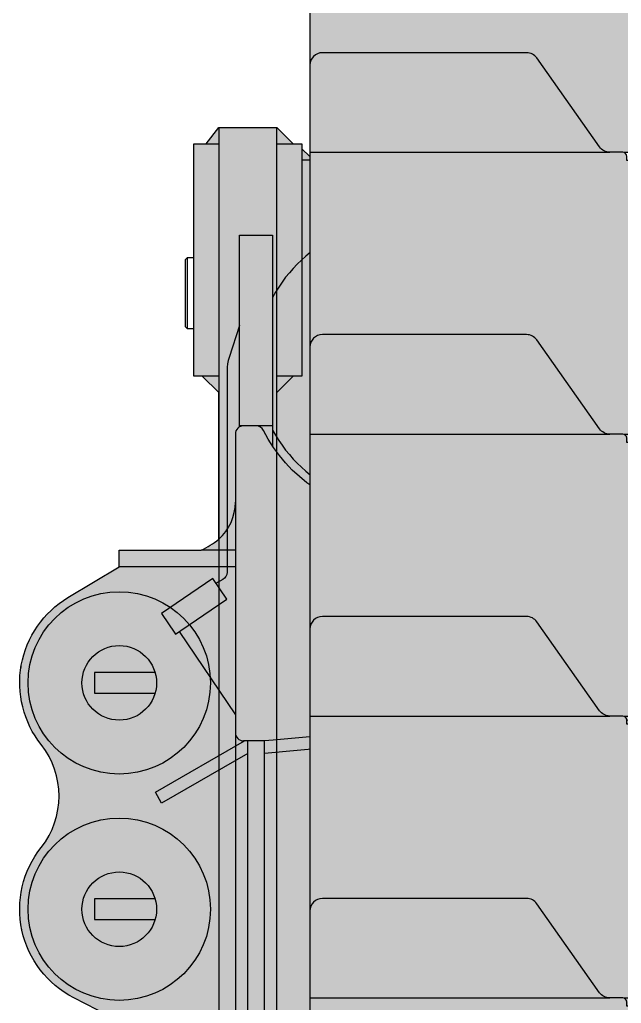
# Model space of a CAD drawing. Header units: millimetres. Extents: x 3847 to 29691, y 5505 to 44718.
# Drawn here: x 6363 to 7088, y 24604 to 25791 of the extents above; entities that cross this region are included whole.
import ezdxf
from ezdxf.enums import TextEntityAlignment as Align

# ---------------------------------------------------------------- set-up
doc = ezdxf.new("R2010")
doc.units = ezdxf.units.MM
doc.set_wipeout_variables(frame=1)
doc.layers.add('Техника. Кран Liebherr LR 1750', color=251, linetype='Continuous', lineweight=30)
doc.layers.add('Техника. Кран Liebherr LR 1750. Штриховка', color=7, linetype='Continuous', lineweight=15, true_color=0xefd96b)
doc.styles.get("Standard").update_dxf_attribs({"font": ''})
doc.styles.get('Standard').set_extended_font_data('Mipgost')

# ---------------------------------------------------------------- blocks, each defined once
blk = doc.blocks.new('BLOCK-20150606.23463422')
at = {"color": 0, "linetype": 'ByBlock', "lineweight": -2, "transparency": 16777216}
blk.add_wipeout([(2895.999999998866, 3759.010362747882), (2895.999999998866, 3759.010362747882), (2889.2252783923695, 3793.0691882283745), (2869.9325035244674, 3821.9428662734845), (2841.0588254793565, 3841.2356411413866), (2806.999999998864, 3848.010362747881), (2403.928142623772, 3848.010362747881), (2403.928142623772, 3848.010362747881), (2373.500145987183, 3842.64729849208), (2346.7392797132297, 3827.2044531002575), (2326.870717855122, 3803.542972013509), (2316.28898566938, 3774.5144966577936), (2234.3608430445593, 3311.4048904519595), (2234.3608430445593, 3311.4048904519595), (2233.7663306610684, 3307.5549229711232), (2233.3408635013284, 3303.6826274925224), (2233.085256709849, 3299.7954228740628), (2232.999999998865, 3295.900756537798), (2232.999999998865, 3139.010362747882), (2232.999999998865, 3139.010362747882), (2239.7747216053604, 3104.9515372673877), (2259.0674964732607, 3076.0778592222787), (2287.9411745183725, 3056.7850843543747), (2321.999999998864, 3050.010362747882), (2806.999999998864, 3050.010362747882), (2806.999999998864, 3050.010362747882), (2841.0588254793565, 3056.7850843543747), (2869.9325035244674, 3076.0778592222787), (2889.2252783923695, 3104.9515372673877), (2895.999999998866, 3139.010362747882), (2895.999999998866, 3759.010362747882), (2968.999999998865, 3759.010362747882), (2968.999999998865, 3139.010362747882), (2968.999999998865, 3139.010362747882), (2975.7747216053604, 3104.9515372673877), (2995.0674964732616, 3076.0778592222787), (3023.9411745183716, 3056.7850843543747), (3057.999999998864, 3050.010362747882), (3580.5394002922685, 3050.010362747882), (3580.5394002922685, 3050.010362747882), (3622.0967754830663, 3060.1793877620166), (3654.263084277608, 3088.3884834763603), (3669.7694378151245, 3128.2630054478705), (3665.111736162361, 3170.7921756466976), (3665.111736162361, 3170.7921756466976), (3440.17813138751, 3788.7921756462592), (3440.17813138751, 3788.7921756462592), (3427.007596143091, 3812.7988913580884), (3407.22767478841, 3831.7340467336226), (3382.6693174720103, 3843.8448883151614), (3355.6057955163697, 3848.010362747881), (3057.999999998864, 3848.010362747881), (3057.999999998864, 3848.010362747881), (3023.9411745183716, 3841.2356411413866), (2995.0674964732616, 3821.9428662734845), (2975.7747216053604, 3793.0691882283745), (2968.999999998865, 3759.010362747882), (2932.499999998864, 3759.010362747882), (2932.499999998864, 4007.010362747882), (3432.999999998864, 4007.010362747882), (3432.999999998864, 4001.01036274788), (3434.499999998865, 4001.01036274788), (3434.499999998865, 3986.01036274788), (3462.999999998864, 3986.01036274788), (3473.060485637936, 3958.369405625621), (3477.762994969059, 3960.0809790490002), (3824.245011248363, 3008.129463076387), (3806.48252781642, 3001.6644478205108), (3813.999999998866, 2981.010362747881), (3813.999999998866, 2442.010362747881), (3830.2782660748635, 2442.01036274733), (4121.293721561961, 2339.3497622010764), (4121.293721561961, 2339.3497622010764), (4124.007412505481, 2337.9021956364395), (4126.15282820824, 2335.6983900736977), (4127.527021623899, 2332.946815987405), (4127.999999998865, 2329.9077603852775), (4127.999999998865, 2329.9077603852775), (4127.999999998865, 2292.010362747881), (3825.999999998864, 2292.010362747881), (3813.999999998866, 2287.010362747881), (2163.999999998864, 2287.010362747881), (1898.17212791997, 2287.010362747881), (1898.17212791997, 2266.9552264734803), (1898.17212791997, 2266.9552264734803), (1897.410923245082, 2263.1283921498307), (1895.243195731834, 2259.8841586616154), (1891.9989622436206, 2257.7164311483666), (1888.1721279199692, 2256.9552264734803), (1888.1721279199692, 2256.9552264734803), (1358.4343881762766, 2256.9552264734803), (1358.4343881762766, 2256.9552264734803), (1354.607553852623, 2257.716431148374), (1351.3633203644067, 2259.884158661619), (1349.1955928511497, 2263.1283921498307), (1348.4343881762456, 2266.9552264734803), (1348.4343881762456, 2336.999999999999), (259.99999999886495, 2337.0106993652016), (259.99999999886495, 2327.0106993652), (186.9297454987527, 2193.031069658581), (143.03365248136106, 2166.971266355278), (-250.31648888092604, 2166.971266355278), (-289.6811111152647, 2186.1422781086876), (-400.0000000011348, 2327.0052007473987), (-400.0000000011348, 2337.0052007448685), (-1573.8397459632251, 2336.999999999999), (-1615.3000618808146, 2360.937124557674), (-1635.4923734173353, 2368.135899875283), (-4185.66268397143, 2608.2711375690988), (-4252.624409646959, 2527.0907389818467), (-4252.624409646959, 2527.0907389818467), (-4256.1707201021345, 2523.7294154201963), (-4260.426248869457, 2521.3283138311162), (-4265.136996055126, 2520.0307488488106), (-4270.021791127743, 2519.91416827959), (-4270.021791127743, 2519.914168279588), (-5612.021262455032, 2652.664472121687), (-5635.000000001135, 2651.999999999999), (-5775.000000001135, 2651.999999999999), (-5775.000000001135, 2651.999999999999), (-5786.4805029720865, 2654.283614024661), (-5796.2132034367305, 2660.7867965644027), (-5802.716385976473, 2670.5194970290468), (-5805.000000001135, 2682), (-5805.000000001135, 2746.999999999999), (-5815.000000000233, 2745.686291500897), (-5815.000000000233, 2707), (-8195.000000000233, 2707), (-8195.000000000233, 2746.999947716685), (-8272.928506381431, 2746.999947716685), (-8279.999574193353, 2739.928879904648), (-8279.999574193353, 2596.999947716685), (-8359.999574193353, 2596.999947716685), (-8359.999574193353, 2697), (-8365.000000000233, 2697), (-8365.054274193215, 2882.1449477166752), (-8367.608093025701, 2930.93998350753), (-8367.608093025701, 2930.93998350753), (-8392.921349749187, 2948.7710595579347), (-8402.080635171666, 2978.348343571419), (-8391.27471624844, 3007.364552064072), (-8365.000000000233, 3023.745868407421), (-8365.000000000233, 3023.745868407421), (-8365.000000000233, 3105.996409623155), (-8365.000000000233, 3105.996409623155), (-8372.276401699915, 3114.6350448412304), (-8380.480547747524, 3122.3980357439405), (-8389.507776178185, 3129.1863482725994), (-8399.242924797145, 3134.913382539379), (-8539.907553468714, 3207.298898931388), (-8539.907553468714, 3207.298898931388), (-8580.21469226955, 3240.965152682682), (-8602.284948355067, 3288.620014725041), (-8601.891128819181, 3341.135983592896), (-8579.10866328726, 3388.454493123977), (-8579.10866328726, 3388.454493123977), (-8579.10866328726, 3388.454493123977), (-8563.08073624943, 3417.655040131868), (-8557.532904338643, 3450.499947678998), (-8563.080736338226, 3483.3448552111304), (-8579.108663455001, 3512.5454021756887), (-8579.108663455001, 3512.5454021756887), (-8579.108663455001, 3512.5454021756887), (-8601.428633267522, 3557.9435502030374), (-8603.056791157416, 3608.505611065215), (-8583.703780351494, 3655.245678132893), (-8546.80902450325, 3689.857090812), (-8546.80902450325, 3689.857090812002), (-8484.999574193409, 3726.9999477166857), (-8484.999574193409, 3746.9999477166866), (-8386.224809540552, 3747.0071549633003), (-8386.224809540552, 3747.0071549633003), (-8380.628589009393, 3749.833532599302), (-8375.212729450232, 3752.991785282373), (-8369.996889055828, 3756.4704493585305), (-8365.000000000233, 3760.256898161925), (-8365.000000000233, 3937.1578643769017), (-8384.842135624232, 3957.000000000001), (-8395.000000000233, 3957.000000000001), (-8395.000000000233, 4237), (-8380.000000000233, 4237), (-8365.000000000233, 4256.999999999998), (-8295.000000000233, 4256.999999999998), (-8275.201010126853, 4237), (-8265.000000000233, 4237), (-8265.000000000233, 4231.095492795081), (-8255.000000001135, 4221.802089385601), (-8255.000000001135, 4136.268314527841), (-8255.000000001135, 4136.268314527841), (-8165.239375810766, 4166.413967036748), (-8071.864838676474, 4150.700093065361), (-7996.915323139524, 4092.835594959801), (-7958.080956696271, 4006.478070660043), (-7954.955951911674, 3989.1074271650277), (-7954.955951911674, 3989.1074271650277), (-7946.432093395111, 3968.5725764816843), (-7929.790604710832, 3953.8281839554184), (-7908.378570767757, 3947.8397735638137), (-7886.502571165824, 3951.811787915969), (-7848.748945783547, 3967.554563720695), (-7860.294967567838, 3995.243720099299), (-7860.294967567838, 3995.243720099299), (-7791.101722738937, 4024.096412513376), (-7779.555700954339, 3996.407256133796), (-7784.140914233632, 3994.495281219395), (-7784.140914233632, 3887.010146874468), (-7375.000000000232, 3887.009967744335), (-7346.025647461646, 3947.010551769271), (-6663.974352538847, 3947.010551769271), (-6635.000000000233, 3887.009967744335), (-6116.476690695854, 3887.0085793248727), (-6116.476690695854, 3887.0085793248727), (-6112.925159675518, 3887.435088754035), (-6109.57559685114, 3888.690362336607), (-6106.618484906768, 3890.703015269931), (-6104.221988659642, 3893.3585921600024), (-6104.221988659642, 3893.3585921600024), (-6028.484251571121, 4000.658566493483), (-6028.484251571121, 4000.658566493483), (-6026.087755322618, 4003.31414338166), (-6023.13064337785, 4005.326796313542), (-6019.781080553736, 4006.5820698954376), (-6016.2295495339185, 4007.0085793248727), (-5769.939114688226, 4007.0085793248727), (-5769.939114688226, 4007.0085793248727), (-5764.217629416615, 4005.8493044068528), (-5759.371970230472, 4002.5937093613065), (-5756.136057372248, 3997.734884398129), (-5755.000000001134, 3992.0087438393957), (-5755.000000000232, 4221.696113470884), (-5745.000000000233, 4231.199999999197), (-5745.000000000233, 4237), (-5734.842135624233, 4237), (-5715.000000000232, 4256.999999999998), (-5645.000000000233, 4256.999999999998), (-5625.157864376233, 4237), (-5615.000000000233, 4237), (-5615.000000000233, 3957.000000000001), (-5635.078932188233, 3947.0789321884504), (-5380.0000000001455, 3946.9999999995916), (-5380.0000000001455, 3961.142135622883), (-5380.0000000001455, 4071.9999999995907), (-5380.0000000001455, 4071.9999999995907), (-5368.815638285421, 4112.797155873317), (-5338.389801815445, 4142.187058041465), (-5297.229829604026, 4151.9520240888305), (-5256.844422085648, 4139.361681205277), (-5256.844422085647, 4139.361681205277), (-4980.000000000145, 3961.9999999995907), (-4980.000000000145, 3946.9999999995916), (-4566.436575480765, 3946.999999999999), (-4566.436575480765, 3946.999999999999), (-4379.441315603479, 4089.884055745548), (-4149.636085275568, 4140.605222104428), (-3919.8702123119574, 4089.706064703345), (-3732.9856859800493, 3946.6772060049398), (-3732.9856859800493, 3946.6772060049398), (-3700.0000000011346, 3946.999999999999), (-3700.0000000006976, 3994.2301603517844), (-3698.574929258146, 3999.375117905378), (-3612.9130254688494, 4142.144957553477), (-3612.9130254688494, 4142.144957553477), (-3611.3193983468623, 4144.159708129264), (-3609.265084361947, 4145.701999067431), (-3606.8856449676814, 4146.670056635749), (-3604.3380962119263, 4147), (-3604.3380962119254, 4147), (-3585.000000001135, 4147), (-3585.000000001135, 4147), (-3581.1731656774837, 4146.238795325113), (-3577.92893218927, 4144.071067811865), (-3575.7612046760223, 4140.8268343236505), (-3575.000000001135, 4136.999999999998), (-3575.000000001135, 4072), (-3575.000000001135, 4072), (-3562.337160187828, 4030.2977403506866), (-3528.624574404903, 4002.6773216025013), (-3485.2461646113375, 3998.4654887736997), (-3446.849766929052, 4019.0844755824673), (-3441.9052498520464, 4021.9999999551783), (-2979.0243333855615, 4021.9999999594875), (-2979.0243333855615, 4021.9999999594875), (-2799.168443215464, 4113.134133926353), (-2600.0000000011355, 4144.526853310777), (-2400.8315567868067, 4113.134133926353), (-2220.975666616709, 4021.9999999594875), (-2220.9756666167086, 4021.9999999594875), (-1919.9999999825377, 4021.9999999551783), (-1919.9999999825377, 4021.9999999551783), (-1912.3463313352358, 4020.4775906054074), (-1905.8578643588066, 4016.1421355789116), (-1901.522409332312, 4009.653668602481), (-1899.9999999825377, 4001.9999999551783), (-1899.9999999825377, 3946.999999955179), (-1700.000000001135, 3946.999999999999), (-1699.6371492829057, 3996.899496170314), (-1612.91302546885, 4142.144957553477), (-1612.91302546885, 4142.144957553477), (-1611.3193983468675, 4144.159708129271), (-1609.2650843619538, 4145.70199906744), (-1606.8856449676846, 4146.670056635756), (-1604.3380962119263, 4147), (-1604.3380962119263, 4147), (-1585.000000001135, 4147), (-1585.000000001135, 4147), (-1581.1731656774843, 4146.238795325113), (-1577.9289321892702, 4144.071067811865), (-1575.7612046760228, 4140.8268343236505), (-1575.000000001135, 4136.999999999998), (-1575.000000001135, 4072), (-1575.000000001135, 4072), (-1561.1977744422477, 4029.0765996706123), (-1525.5639678020611, 4001.451401923896), (-1480.5551807713537, 3998.7814176093925), (-1441.9052498520468, 4021.9999999551783), (-1279.024333385547, 4021.9999999594875), (-1279.024333385547, 4021.9999999594875), (-1071.6993676228262, 4121.346945217367), (-842.729154742666, 4141.989100487588), (-620.9787797420233, 4081.324216512916), (-434.40316017103146, 3946.9999999982256), (-434.4031601710301, 3946.9999999982256), (-203.78753849322675, 3946.999999999999), (-203.83159884633005, 3954.739366958209), (-208.79698507653688, 3954.7120517748117), (-209.26654497694108, 4039.707595269516), (-209.26654497694108, 4039.707595269516), (-187.59304215386464, 4092.8617130285384), (-134.6818271845782, 4115.121638676124), (-81.52789838517765, 4093.4476724366414), (-59.26843403794919, 4040.5362633991153), (-59.26843403794919, 4040.5362633991153), (-58.798854745138215, 3955.537209426402), (-63.833717161236564, 3955.5095120462056), (-63.78527235853926, 3946.999999999999), (787.6794919229578, 3946.999999999999), (819.0987027964434, 3936.3040123692763), (975.3650858138567, 4094.845993693889), (975.3650858138567, 4094.845993693889), (1036.4008074735789, 4135.034176510419), (1108.5270847835895, 4146.792130329743), (1179.1663918256568, 4128.069479416097), (1236.0005035602649, 4082.131117451876), (1407.941354365786, 3869.8020061737916), (1407.941354365786, 3869.8020061737916), (1432.818591757331, 3844.1531082364945), (1461.8628597565084, 3823.340290022111), (1494.147106785521, 3808.0278669805766), (1528.6408657605643, 3798.7045897989874), (1843.4120444149585, 3743.2019382527797), (1843.4120444149585, 3743.2019382527797), (1957.7985037405388, 3690.906245945187), (2032.2452742823498, 3589.5317922259774), (2047.9094597144967, 3464.7370214792836), (2000.826366605963, 3348.1081920488787), (2000.826366605963, 3348.1081920488787), (1802.7530283571687, 3080.9454153365796), (1775.0012392501517, 3028.918374068977), (1683.5212144456596, 2771.995751213194), (1914.999999998864, 2771.995751213194), (2149.999999998864, 2771.995751213194), (2149.999999998864, 3125.9879759808828), (2139.999999998865, 3125.9879759808828), (2077.3497167916494, 3188.2849238699982), (2055.322236544772, 3210.1881734427297), (2055.322236544772, 3210.1881734427297), (2047.407846380458, 3222.251952362155), (2045.0324549338839, 3236.4832505799995), (2048.5997572271663, 3250.463475465106), (2057.50349437179, 3261.816704008089), (2144.6851322173607, 3335.0092875210967), (2154.0126150266724, 3335.0092875210967), (2158.6754685516644, 3361.501334976201), (2166.717138517357, 3360.9726439302913), (2172.625985035468, 3359.9307548625793), (2283.0207119767438, 3986.01036274788), (2465.499999998865, 3986.01036274788), (2465.499999998865, 4001.01036274788), (2470.0001601438844, 4001.01036274788), (2470.000225388154, 4006.510362747882), (2470.000225388154, 4006.510362747882), (2470.0382856218976, 4006.7017044640634), (2470.1466719975597, 4006.8639161384745), (2470.3088836719717, 4006.9723025141357), (2470.500225388153, 4007.010362747882), (2932.499999998864, 4007.010362747882), (2932.499999998864, 3759.010362747882)], dxfattribs=at)
at = {"layer": 'Техника. Кран Liebherr LR 1750. Штриховка', "transparency": 16777216}
h = blk.add_hatch(color=256, dxfattribs=at)
h.dxf.hatch_style = 1
edge = h.paths.add_edge_path()
edge.add_line((2932.499999998865, 3759.010362747882), (2895.999999998865, 3759.010362747882))
edge.add_arc((2806.999999998865, 3759.010362747882), 89, 0, 90)
edge.add_line((2806.999999998865, 3848.010362747882), (2403.928142623772, 3848.010362747882))
edge.add_arc((2403.928142623826, 3759.010362748001), 88.99999999988131, 90.00000000003485, 169.9676752769648)
edge.add_line((2316.28898566938, 3774.514496657794), (2234.36084304456, 3311.404890451959))
edge.add_arc((2321.999999999084, 3295.900756540665), 89.00000000021872, 169.9676752760222, 180.0000000018458)
edge.add_line((2232.999999998865, 3295.900756537798), (2232.999999998865, 3139.010362747882))
edge.add_arc((2321.999999998865, 3139.010362747882), 89, 180, 270)
edge.add_line((2321.999999998865, 3050.010362747882), (2806.999999998865, 3050.010362747882))
edge.add_arc((2806.999999998865, 3139.010362747882), 89, 270, 360)
edge.add_line((2895.999999998865, 3139.010362747882), (2895.999999998865, 3759.010362747882))
edge.add_line((2895.999999998865, 3759.010362747882), (2968.999999998865, 3759.010362747882))
edge.add_line((2968.999999998865, 3759.010362747882), (2968.999999998865, 3139.010362747882))
edge.add_arc((3057.999999998865, 3139.010362747882), 89, 180, 270)
edge.add_line((3057.999999998865, 3050.010362747882), (3580.539400292269, 3050.010362747882))
edge.add_arc((3580.539400291604, 3140.010362747774), 89.99999999989177, 270.0000000004235, 379.9999999997626)
edge.add_line((3665.111736162362, 3170.792175646697), (3440.178131387511, 3788.79217564626))
edge.add_arc((3355.605795516428, 3758.010362747866), 90.00000000001639, 19.99999999937584, 90.00000000003676)
edge.add_line((3355.605795516371, 3848.010362747882), (3057.999999998865, 3848.010362747882))
edge.add_arc((3057.999999998865, 3759.010362747882), 89, 90, 180)
edge.add_line((2968.999999998865, 3759.010362747882), (2932.499999998865, 3759.010362747882))
edge.add_line((2932.499999998865, 3759.010362747882), (2932.499999998864, 4007.010362747882))
edge.add_line((2932.499999998864, 4007.010362747882), (3432.999999998865, 4007.010362747882))
edge.add_line((3432.999999998865, 4007.010362747882), (3432.999999998865, 4001.010362747882))
edge.add_line((3432.999999998865, 4001.010362747882), (3434.499999998865, 4001.010362747882))
edge.add_line((3434.499999998865, 4001.010362747882), (3434.499999998865, 3986.010362747882))
edge.add_line((3434.499999998865, 3986.010362747882), (3462.999999998865, 3986.010362747882))
edge.add_line((3462.999999998865, 3986.010362747882), (3473.060485637936, 3958.369405625621))
edge.add_line((3473.060485637936, 3958.369405625621), (3477.76299496906, 3960.080979049002))
edge.add_line((3477.76299496906, 3960.080979049002), (3824.245011248364, 3008.129463076388))
edge.add_line((3824.245011248364, 3008.129463076388), (3806.482527816421, 3001.664447820513))
edge.add_line((3806.482527816421, 3001.664447820513), (3813.999999998865, 2981.010362747882))
edge.add_line((3813.999999998865, 2981.010362747882), (3813.999999998865, 2442.010362747882))
edge.add_line((3813.999999998865, 2442.010362747882), (3830.278266074863, 2442.010362747329))
edge.add_line((3830.278266074863, 2442.010362747329), (4121.29372156196, 2339.349762201076))
edge.add_arc((4117.999999995519, 2329.907760384212), 10.00000000334603, 6.1124865169404075e-09, 70.76932761125289, ccw=False)
edge.add_line((4127.999999998865, 2329.907760385278), (4127.999999998865, 2292.010362747882))
edge.add_line((4127.999999998865, 2292.010362747882), (3825.999999998865, 2292.010362747882))
edge.add_line((3825.999999998865, 2292.010362747882), (3813.999999998865, 2287.010362747882))
edge.add_line((3813.999999998865, 2287.010362747882), (2163.999999998865, 2287.010362747882))
edge.add_line((2163.999999998865, 2287.010362747882), (1898.17212791997, 2287.010362747882))
edge.add_line((1898.17212791997, 2287.010362747882), (1898.17212791997, 2266.955226473481))
edge.add_arc((1888.172127919971, 2266.95522647348), 9.99999999999909, -90.00000000000517, 5.172751116333529e-12, ccw=False)
edge.add_line((1888.17212791997, 2256.955226473481), (1358.434388176276, 2256.955226473481))
edge.add_arc((1358.434388176297, 2266.955226473531), 10.00000000005002, 180.0000000002866, 269.9999999998801, ccw=False)
edge.add_line((1348.434388176247, 2266.955226473481), (1348.434388176247, 2337))
edge.add_line((1348.434388176247, 2337), (259.999999998865, 2337.010699365201))
edge.add_line((259.999999998865, 2337.010699365201), (259.999999998865, 2327.010699365201))
edge.add_line((259.999999998865, 2327.010699365201), (186.9297454987536, 2193.03106965858))
edge.add_line((186.9297454987536, 2193.03106965858), (143.0336524813611, 2166.971266355278))
edge.add_line((143.0336524813611, 2166.971266355278), (-250.316488880926, 2166.971266355278))
edge.add_line((-250.316488880926, 2166.971266355278), (-289.6811111152638, 2186.142278108688))
edge.add_line((-289.6811111152638, 2186.142278108688), (-400.000000001135, 2327.005200747401))
edge.add_line((-400.000000001135, 2327.005200747401), (-400.000000001135, 2337.005200744868))
edge.add_line((-400.000000001135, 2337.005200744868), (-1573.839745963225, 2337))
edge.add_line((-1573.839745963225, 2337), (-1615.300061880815, 2360.937124557677))
edge.add_line((-1615.300061880815, 2360.937124557677), (-1635.492373417335, 2368.135899875284))
edge.add_line((-1635.492373417335, 2368.135899875284), (-4185.66268397143, 2608.2711375691))
edge.add_line((-4185.66268397143, 2608.2711375691), (-4252.62440964696, 2527.090738981846))
edge.add_arc((-4268.053004320788, 2539.817029340562), 19.9999999975911, 264.3506921651659, 320.48245186491397, ccw=False)
edge.add_line((-4270.021791127743, 2519.914168279589), (-5612.021262455033, 2652.664472121687))
edge.add_line((-5612.021262455033, 2652.664472121687), (-5635.000000001135, 2652))
edge.add_line((-5635.000000001135, 2652), (-5775.000000001135, 2652))
edge.add_arc((-5775.000000001135, 2682), 30, 180, 270, ccw=False)
edge.add_line((-5805.000000001135, 2682), (-5805.000000001135, 2747))
edge.add_line((-5805.000000001135, 2747), (-5815.000000000233, 2745.686291500897))
edge.add_line((-5815.000000000233, 2745.686291500897), (-5815.000000000233, 2707))
edge.add_line((-5815.000000000233, 2707), (-8195.000000000233, 2707))
edge.add_line((-8195.000000000233, 2707), (-8195.000000000233, 2746.999947716686))
edge.add_line((-8195.000000000233, 2746.999947716686), (-8272.928506381431, 2746.999947716686))
edge.add_line((-8272.928506381431, 2746.999947716686), (-8279.999574193353, 2739.928879904648))
edge.add_line((-8279.999574193353, 2739.928879904648), (-8279.999574193353, 2596.999947716686))
edge.add_line((-8279.999574193353, 2596.999947716686), (-8359.999574193353, 2596.999947716686))
edge.add_line((-8359.999574193353, 2596.999947716686), (-8359.999574193353, 2697))
edge.add_line((-8359.999574193353, 2697), (-8365.000000000233, 2697))
edge.add_line((-8365.000000000233, 2697), (-8365.054274193215, 2882.144947716675))
edge.add_line((-8365.054274193215, 2882.144947716675), (-8367.608093025701, 2930.939983507531))
edge.add_arc((-8354.099574193231, 2976.999947716701), 48.00000399997063, 103.12593675632519, 253.6545819992072, ccw=False)
edge.add_line((-8365.000000000233, 3023.745868407423), (-8365.000000000233, 3105.996409623156))
edge.add_arc((-8444.99957419466, 3045.995841883611), 100.0000000017871, 36.87030425965538, 62.76981105395021)
edge.add_line((-8399.242924797145, 3134.91338253938), (-8539.907553468714, 3207.298898931389))
edge.add_arc((-8484.999574182752, 3313.99994766904), 119.9999999624259, 141.6506645922798, 242.7698110393883, ccw=False)
edge.add_arc((-8657.532904307367, 3450.499947543824), 99.9999999687234, 321.650664684305, 398.349335470594)
edge.add_arc((-8484.999574193398, 3586.999947716606), 120.0000001389702, 121.00271902343829, 218.3493353933759, ccw=False)
edge.add_line((-8546.80902450325, 3689.857090812002), (-8484.99957419341, 3726.999947716686))
edge.add_line((-8484.99957419341, 3726.999947716686), (-8484.99957419341, 3746.999947716686))
edge.add_line((-8484.99957419341, 3746.999947716686), (-8386.224809540552, 3747.007154963299))
edge.add_arc((-8430.318288697023, 3841.265571580895), 104.0619239077303, 295.0698897378342, 308.8796591050128)
edge.add_line((-8365.000000000233, 3760.256898161926), (-8365.000000000233, 3937.157864376903))
edge.add_line((-8365.000000000233, 3937.157864376903), (-8384.842135624232, 3957))
edge.add_line((-8384.842135624232, 3957), (-8395.000000000233, 3957))
edge.add_line((-8395.000000000233, 3957), (-8395.000000000233, 4237))
edge.add_line((-8395.000000000233, 4237), (-8380.000000000233, 4237))
edge.add_line((-8380.000000000233, 4237), (-8365.000000000233, 4257))
edge.add_line((-8365.000000000233, 4257), (-8295.000000000233, 4257))
edge.add_line((-8295.000000000233, 4257), (-8275.201010126853, 4237))
edge.add_line((-8275.201010126853, 4237), (-8265.000000000233, 4237))
edge.add_line((-8265.000000000233, 4237), (-8265.000000000233, 4231.095492795081))
edge.add_line((-8265.000000000233, 4231.095492795081), (-8255.000000001135, 4221.802089385601))
edge.add_line((-8255.000000001135, 4221.802089385601), (-8255.000000001135, 4136.268314527842))
edge.add_arc((-8149.927952849244, 3972.116368381202), 194.8999654089726, 10.154569334690393, 122.62290805548881, ccw=False)
edge.add_line((-7958.080956696271, 4006.478070660043), (-7954.955951911674, 3989.107427165029))
edge.add_arc((-7906.071763658902, 3997.362358193203), 49.57628210558347, 189.5849462723102, 293.2490688224622)
edge.add_line((-7886.502571165824, 3951.811787915969), (-7848.748945783547, 3967.554563720696))
edge.add_line((-7848.748945783547, 3967.554563720696), (-7860.294967567839, 3995.243720099301))
edge.add_line((-7860.294967567839, 3995.243720099301), (-7791.101722738938, 4024.096412513376))
edge.add_line((-7791.101722738938, 4024.096412513376), (-7779.555700954341, 3996.407256133796))
edge.add_line((-7779.555700954341, 3996.407256133796), (-7784.140914233634, 3994.495281219395))
edge.add_line((-7784.140914233634, 3994.495281219395), (-7784.140914233634, 3887.010146874469))
edge.add_line((-7784.140914233634, 3887.010146874469), (-7375.000000000233, 3887.009967744336))
edge.add_line((-7375.000000000233, 3887.009967744336), (-7346.025647461647, 3947.010551769272))
edge.add_line((-7346.025647461647, 3947.010551769272), (-6663.974352538848, 3947.010551769272))
edge.add_line((-6663.974352538848, 3947.010551769272), (-6635.000000000233, 3887.009967744336))
edge.add_line((-6635.000000000233, 3887.009967744336), (-6116.476690695854, 3887.008579324873))
edge.add_arc((-6116.476690693996, 3902.008579317251), 14.99999999237798, 269.9999999929026, 324.7836263993063)
edge.add_line((-6104.221988659643, 3893.358592160002), (-6028.484251571121, 4000.658566493483))
edge.add_arc((-6016.229549532555, 3992.008579319272), 15.00000000560132, 90.00000000521447, 144.7836263556505, ccw=False)
edge.add_line((-6016.22954953392, 4007.008579324873), (-5769.939114688226, 4007.008579324873))
edge.add_arc((-5770.00021241548, 3992.008491338233), 15.00021241646964, 0.0009644697420867487, 89.76662653222343, ccw=False)
edge.add_line((-5755.000000001135, 3992.008743839397), (-5755.000000000233, 4221.696113470884))
edge.add_line((-5755.000000000233, 4221.696113470884), (-5745.000000000233, 4231.199999999197))
edge.add_line((-5745.000000000233, 4231.199999999197), (-5745.000000000233, 4237))
edge.add_line((-5745.000000000233, 4237), (-5734.842135624232, 4237))
edge.add_line((-5734.842135624232, 4237), (-5715.000000000233, 4257))
edge.add_line((-5715.000000000233, 4257), (-5645.000000000233, 4257))
edge.add_line((-5645.000000000233, 4257), (-5625.157864376233, 4237))
edge.add_line((-5625.157864376233, 4237), (-5615.000000000233, 4237))
edge.add_line((-5615.000000000233, 4237), (-5615.000000000233, 3957))
edge.add_line((-5615.000000000233, 3957), (-5635.078932188233, 3947.078932188451))
edge.add_line((-5635.078932188233, 3947.078932188451), (-5380.000000000146, 3946.999999999593))
edge.add_line((-5380.000000000146, 3946.999999999593), (-5380.000000000146, 3961.142135622882))
edge.add_line((-5380.000000000146, 3961.142135622882), (-5380.000000000146, 4071.999999999593))
edge.add_arc((-5300.000000000151, 4071.999999999534), 79.99999999999454, 57.35415320457503, 179.999999999958, ccw=False)
edge.add_line((-5256.844422085647, 4139.361681205279), (-4980.000000000146, 3961.999999999593))
edge.add_line((-4980.000000000146, 3961.999999999593), (-4980.000000000146, 3946.999999999593))
edge.add_line((-4980.000000000146, 3946.999999999593), (-4566.436575480766, 3947))
edge.add_arc((-4149.847162756352, 3595.605262979756), 544.9999999996315, 40.103376240871626, 139.8522426615081, ccw=False)
edge.add_line((-3732.985685980049, 3946.677206004941), (-3700.000000001135, 3947))
edge.add_line((-3700.000000001135, 3947), (-3700.000000000698, 3994.230160351784))
edge.add_line((-3700.000000000698, 3994.230160351784), (-3698.574929258146, 3999.37511790538))
edge.add_line((-3698.574929258146, 3999.37511790538), (-3612.91302546885, 4142.144957553479))
edge.add_arc((-3604.338096212518, 4137.000000002246), 9.999999997754465, 89.99999999661031, 149.0362434805323, ccw=False)
edge.add_line((-3604.338096211926, 4147), (-3585.000000001135, 4147))
edge.add_arc((-3585.000000001135, 4137), 10, 0, 90, ccw=False)
edge.add_line((-3575.000000001135, 4137), (-3575.000000001135, 4072))
edge.add_arc((-3500.000000001138, 4071.999999999997), 74.99999999999682, 179.9999999999979, 315.1267873222172)
edge.add_line((-3446.849766929052, 4019.084475582466), (-3441.905249852047, 4021.99999995518))
edge.add_line((-3441.905249852047, 4021.99999995518), (-2979.024333385561, 4021.999999959487))
edge.add_arc((-2600.000000001135, 3497.026853311771), 647.4999999990066, 54.1711661051682, 125.8288338948318, ccw=False)
edge.add_line((-2220.975666616709, 4021.999999959487), (-1919.999999982538, 4021.99999995518))
edge.add_arc((-1919.999999982538, 4001.99999995518), 20, 0, 90, ccw=False)
edge.add_line((-1899.999999982538, 4001.99999995518), (-1899.999999982538, 3946.99999995518))
edge.add_line((-1899.999999982538, 3946.99999995518), (-1700.000000001135, 3947))
edge.add_line((-1700.000000001135, 3947), (-1699.637149282906, 3996.899496170314))
edge.add_line((-1699.637149282906, 3996.899496170314), (-1612.91302546885, 4142.144957553479))
edge.add_arc((-1604.338096212564, 4137.000000002327), 9.99999999767277, 89.99999999634582, 149.0362434807984, ccw=False)
edge.add_line((-1604.338096211926, 4147), (-1585.000000001135, 4147))
edge.add_arc((-1585.000000001137, 4136.999999999998), 10.00000000000182, 1.0402345651527867e-11, 89.99999999998948, ccw=False)
edge.add_line((-1575.000000001135, 4137), (-1575.000000001135, 4072))
edge.add_arc((-1498.745556681386, 4072.839196409942), 76.25906094766258, 180.6305268172904, 318.1898640372431)
edge.add_line((-1441.905249852047, 4021.99999995518), (-1279.024333385547, 4021.999999959487))
edge.add_arc((-900.0000000011424, 3497.026853311779), 647.4999999989873, 44.02237424120278, 125.8288338948307, ccw=False)
edge.add_line((-434.4031601710303, 3946.999999998225), (-203.7875384932267, 3947))
edge.add_line((-203.7875384932267, 3947), (-203.8315988463291, 3954.739366958209))
edge.add_line((-203.8315988463291, 3954.739366958209), (-208.7969850765367, 3954.712051774812))
edge.add_line((-208.7969850765367, 3954.712051774812), (-209.2665449769411, 4039.707595269516))
edge.add_arc((-134.2674931197625, 4040.122583203778), 75.00019996280905, 0.31602915001337806, 180.3170282015418, ccw=False)
edge.add_line((-59.26843403794919, 4040.536263399117), (-58.79885474513867, 3955.537209426402))
edge.add_line((-58.79885474513867, 3955.537209426402), (-63.83371716123656, 3955.509512046207))
edge.add_line((-63.83371716123656, 3955.509512046207), (-63.78527235853835, 3947))
edge.add_line((-63.78527235853835, 3947), (787.6794919229578, 3947))
edge.add_line((787.6794919229578, 3947), (819.0987027964438, 3936.304012369277))
edge.add_line((819.0987027964438, 3936.304012369277), (975.3650858138571, 4094.845993693889))
edge.add_arc((1099.999999998031, 3971.999999998221), 175.0000000022069, 39.00002065106611, 135.4141564276317, ccw=False)
edge.add_line((1236.000503560266, 4082.131117451878), (1407.941354365787, 3869.802006173792))
edge.add_arc((1563.370501302833, 3995.666140414327), 200.000000014244, 219.0000206512169, 259.9999999981356)
edge.add_line((1528.640865760564, 3798.704589798988), (1843.412044414959, 3743.20193825278))
edge.add_arc((1799.999999998272, 3497.000000000077), 249.9999999996478, -36.55307933856062, 79.9999999999963, ccw=False)
edge.add_line((2000.826366605965, 3348.10819204888), (1802.753028357169, 3080.94541533658))
edge.add_line((1802.753028357169, 3080.94541533658), (1775.001239250152, 3028.918374068977))
edge.add_line((1775.001239250152, 3028.918374068977), (1683.52121444566, 2771.995751213195))
edge.add_line((1683.52121444566, 2771.995751213195), (1914.999999998865, 2771.995751213195))
edge.add_line((1914.999999998865, 2771.995751213195), (2149.999999998865, 2771.995751213195))
edge.add_line((2149.999999998865, 2771.995751213195), (2149.999999998865, 3125.987975980883))
edge.add_line((2149.999999998865, 3125.987975980883), (2139.999999998865, 3125.987975980883))
edge.add_line((2139.999999998865, 3125.987975980883), (2077.34971679165, 3188.28492387))
edge.add_line((2077.34971679165, 3188.28492387), (2055.322236544773, 3210.18817344273))
edge.add_arc((2080.000000001, 3235.005904032772), 34.99873941789043, 129.9994648331231, 225.1620249442039, ccw=False)
edge.add_line((2057.503494371791, 3261.816704008088), (2144.685132217361, 3335.009287521098))
edge.add_line((2144.685132217361, 3335.009287521098), (2154.012615026673, 3335.009287521098))
edge.add_line((2154.012615026673, 3335.009287521098), (2158.675468551664, 3361.501334976201))
edge.add_line((2158.675468551664, 3361.501334976201), (2166.717138517357, 3360.97264393029))
edge.add_line((2166.717138517357, 3360.97264393029), (2172.625985035469, 3359.93075486258))
edge.add_line((2172.625985035469, 3359.93075486258), (2283.020711976744, 3986.010362747882))
edge.add_line((2283.020711976744, 3986.010362747882), (2465.499999998865, 3986.010362747882))
edge.add_line((2465.499999998865, 3986.010362747882), (2465.499999998865, 4001.010362747882))
edge.add_line((2465.499999998865, 4001.010362747882), (2470.000160143885, 4001.010362747882))
edge.add_line((2470.000160143885, 4001.010362747882), (2470.000225388154, 4006.510362747882))
edge.add_arc((2470.500225388154, 4006.510362747882), 0.5, 90, 180, ccw=False)
edge.add_line((2470.500225388154, 4007.010362747882), (2932.499999998864, 4007.010362747882))
edge.add_line((2932.499999998864, 4007.010362747882), (2932.499999998865, 3759.010362747882))
edge = h.paths.add_edge_path(flags=16)
edge.add_arc((1799.999999998865, 3497), 135, 0, 360)
edge = h.paths.add_edge_path(flags=16)
edge.add_arc((1100, 3972), 90, 0, 360)
at = {"color": 0, "linetype": 'ByBlock', "lineweight": -2, "transparency": 16777216}
for points in [[(-8399.242924797145, 3134.91338253938), (-8539.907553468714, 3207.298898931389, -0.4722662876378352), (-8579.108663287261, 3388.45449312398, 0.3477411713294257), (-8579.108663455001, 3512.545402175689, -0.4522876916539323), (-8546.80902450325, 3689.857090812002), (-8484.99957419341, 3726.999947716686), (-8484.99957419341, 3746.999947716686), (-8386.224809540552, 3747.007154963299, 0.0603295194732224), (-8365.000000000233, 3760.256898161926), (-8365.000000000233, 3937.157864376903), (-8384.842135624232, 3957), (-8395.000000000233, 3957), (-8395.000000000233, 4237), (-8380.000000000233, 4237), (-8365.000000000233, 4257), (-8295.000000000233, 4257), (-8275.201010126853, 4237), (-8265.000000000233, 4237), (-8265.000000000233, 4231.095492795081), (-8255.000000001135, 4221.802089385601), (-8255.000000001135, 4136.268314527842, -0.5343335313792568), (-7958.080956696271, 4006.478070660043), (-7954.955951911674, 3989.107427165029, 0.485919713646488), (-7886.502571165824, 3951.811787915969), (-7848.748945783547, 3967.554563720696)], [(-8300.0000000006, 3891.951547275196, 3.999999999943157), (-8300.0000000006, 4051.951547277203)], [(-8340.000000001135, 4018.199858058186), (-8352.560975611666, 3979.471597808581, 0.0785689170860593), (-8355.000000001135, 3964.045853126678), (-8355.000000000317, 3720.493107173475, -0.2679491924395383), (-8360.000000001135, 3711.832853134692), (-8368.152431500348, 3707.126044616103)], [(-7835.000000001135, 3725.572227199911), (-7835.000000001135, 2813.378430224897), (-7850.000000001135, 2813.378430224897), (-7850.000000001135, 3757.000000003289), (-7832.570444237103, 3826.254679164204, 0.8449857148895631), (-7986.013382249745, 3893.712948329689), (-7999.618719943523, 3873.030009639945, -0.5779569490395446), (-8311.005910109076, 3891.471134066518, 0.2841093067813005), (-8319.950682892726, 3896.999999999597)], [(-8335.000000001135, 3897, 0.414213562373095), (-8345.000000001135, 3887), (-8345.000000001135, 2870.197487316997)], [(-8365.000000000031, 3760.256898162099, 0.2134242540268861), (-8344.999574193385, 3804.978638561501)], [(-8344.99957419341, 3526.999947716686, 0.414213562373095), (-8334.99957419341, 3516.999947716686)]]:
    blk.add_lwpolyline(points, format="xyb", dxfattribs=at)
for points in [[(-8365.000000000233, 4257), (-8365.000000000233, 2697), (-8295.000000000233, 2697), (-8295.000000000233, 4257)], [(-8380.000000000233, 4237), (-8365.000000000233, 4237)], [(-8295.000000000233, 4237), (-8265.000000000233, 4237), (-8265.000000000233, 3957), (-8295.000000000233, 3957)], [(-8265.000000000233, 4217.800000000687), (-8255.000000001135, 4217.800000000687)], [(-8340.000000001135, 3895.660254038783), (-8340.000000001135, 4127.039999999077), (-8300.000000001135, 4127.039999999077), (-8300.000000001135, 3872.452803566994)], [(-8395.000000000233, 4099.540000002802), (-8403.000000000233, 4099.540000002802)], [(-8403.000000000233, 4014.540000002802), (-8395.000000000233, 4014.540000002802)], [(-8365.000000000233, 3957), (-8395.000000000233, 3957)], [(-8384.842135624232, 3957), (-8365.000000000233, 3937.157864376903)], [(-8275.201010126853, 3957), (-8295.000000000233, 3937.157864376903)], [(-8300.000000001135, 3897), (-8340.000000001135, 3897)], [(-8344.99957419344, 3746.999947716686), (-8386.224809540552, 3747.007154963299)], [(-8344.99957419344, 3726.999947716686), (-8484.99957419341, 3726.999947716686)], [(-8412.899352581415, 3648.861782874883), (-8345.000000001135, 3548.653992637875)], [(-8441.770533028874, 3599.499947716686), (-8514.999574193236, 3599.499947716686), (-8514.999574193236, 3574.499947716686), (-8441.770533028874, 3574.499947716686)], [(-7850.000000001135, 3559.000000001746), (-8299.212903308042, 3517.984908830287), (-8310.000000001135, 3517)], [(-7850.000000001135, 3543.937606138948), (-8310.000000001135, 3501.937606139225)], [(-8329.99957419344, 3501.999947716686), (-8433.922622647515, 3441.999947716686), (-8441.422622647515, 3454.990328773478), (-8334.018721522647, 3517)], [(-8310.000000001135, 2898.015380963596), (-8310.000000001135, 3517), (-8335.000000001135, 3517)], [(-8330.000000001135, 2898.015380963596), (-8330.000000001135, 3517)], [(-8441.770533028874, 3326.499947716686), (-8514.999574193236, 3326.499947716686), (-8514.999574193236, 3301.499947716686), (-8441.770533028874, 3301.499947716686)]]:
    blk.add_lwpolyline(points, dxfattribs=at)
for points in [[(-8405.000000000233, 4016.540000002802), (-8405.000000000233, 4097.540000002802), (-8403.000000000233, 4099.540000002802), (-8403.000000000233, 4014.540000002802)], [(-8355.175644567411, 3687.974534422101), (-8372.003918375121, 3712.810178175481), (-8434.093027758645, 3670.739493656904), (-8417.863557094941, 3646.787580568256), (-8417.26475395105, 3645.903849903378), (-8416.074621370324, 3646.710266563983), (-8410.676144240628, 3650.368196763098)]]:
    blk.add_lwpolyline(points, close=True, dxfattribs=at)
for centre, radius in [((-8150.000000001135, 3972), 80), ((-8485, 3587), 110), ((-8485, 3587), 45), ((-8485, 3314), 110), ((-8485, 3314), 45)]:
    blk.add_circle(centre, radius, dxfattribs=at)
blk = doc.blocks.new('BLOCK-20150606.23495026')
at = {"color": 0, "linetype": 'ByBlock', "lineweight": -2, "transparency": 16777216}
blk.add_wipeout([(-315.0061841530769, -244.138573537708), (-324.81701572673956, -277.88872280702435), (-351.847929157585, -300.35324396733813), (-386.8233791916582, -303.8235302353751), (-417.74168595977244, -287.10876734562135), (-417.74168595977244, -287.10876734562135), (-513.561807197596, -189.8484154427333), (-513.561807197596, -189.8484154427333), (-514.1728231372435, -189.093901804109), (-514.6265017287988, -188.23552715109236), (-514.9057369064685, -187.30565671660952), (-515.0000000374075, -186.33935150006437), (-515.0000000373566, -180.00000003080004), (-540.0000000374475, -180.00000003076002), (-540.0000000374312, -175.00000003073), (-11403.174797070786, -175.00000000653654), (-11403.174797070786, -175.00000000653654), (-11412.60442914633, -179.8947537966742), (-11422.28068229392, -184.28185999210655), (-11432.176250955536, -188.1489385547211), (-11442.26321068356, -191.48507691986651), (-11442.26321068356, -191.48507691986651), (-11570.00000003312, -230.00000000509772), (-12225.00000003762, -229.99999999227202), (-12225.000000035412, 230.00000000807086), (-11570.000000035316, 229.99999999596457), (-11442.263210682286, 191.48507690943643), (-11442.263210682286, 191.48507690943643), (-11432.17625095457, 188.14893854417824), (-11422.280682293273, 184.28185998147183), (-11412.604429146006, 179.89475378596217), (-11403.174797070786, 174.99999999576357), (-11403.174797070786, 174.99999999576357), (-690.3338314032453, 174.99999991332697), (-690.3338314032453, 174.99999991332697), (-660.8310083237438, 209.95308852064227), (-617.0000000359696, 223.02893210062757), (-573.1689917483964, 209.95308851996742), (-543.6661686694333, 174.9999999121983), (-543.6661686694333, 174.9999999121983), (-540.0000000363652, 174.999999912171), (-540.0000000363498, 179.9999999122765), (-315.00000003567766, 179.99999991157438), (-315.0000000355476, 174.99999991203367), (-243.64826218661983, 174.99999991101413), (-243.64826218661983, 174.99999991101413), (-234.5732552851232, 186.98277709937247), (-224.90959120147818, 198.49608660995818), (-214.68151722135372, 209.51104017614307), (-203.9146968021587, 219.99999996579209), (-203.9146968021587, 219.99999996579209), (-39.73356541664907, 219.99999996310726), (-39.73356541664907, 219.99999996310726), (-28.966744998391732, 209.51104017396938), (-18.738671019152207, 198.4960866083684), (-9.07500693633392, 186.98277709843114), (-3.559671313269064e-08, 174.99999991078585), (-3.559671313269064e-08, 174.99999991078585), (-3.559671313269064e-08, 174.99999991078585), (86.56491351613658, 152.09048532507677), (150.46513962295649, 89.36017988767708), (174.97012783195714, 3.233321883634744), (153.66390801976104, -83.74009425075928), (92.12493909405202, -148.78842566927142), (6.465540011419762, -174.880521514071), (-3.746117727132514e-08, -175.00000003478635), (-315.00000003720106, -175.0000000324626), (-315.0000000375021, -245.00000003383957)], dxfattribs=at).dxf.layer = 'Техника. Кран Liebherr LR 1750'
blk = doc.blocks.new('BLOCK-20150606.23523762')
at = {"color": 0, "linetype": 'ByBlock', "lineweight": -2, "transparency": 16777216}
blk.add_wipeout([(272.1831848633087, 310.48581840051565), (254.24913879576764, 373.02977628204417), (225.0484955635245, 431.1735559206468), (185.59037616232558, 482.907814291284), (137.23838126437983, 526.4447097390321), (81.66346766504515, 560.2796865273438), (20.78620306222595, 583.2434695414172), (-43.289605261967104, 594.5424723045105), (-108.34961418553154, 593.786221879828), (-172.14546840800188, 581.00085290336), (-232.47249951075977, 556.6282044185115), (-287.24591527835105, 521.5105507242555), (-334.5728463167623, 476.8614939108737), (-372.8177601688737, 424.224023984179), (-400.65898233451344, 365.4171959438688), (-417.1343709316985, 302.4732665589722), (-421.674566566039, 237.56746327882604), (-414.1226683534358, 172.9428123379846), (-394.73965612859547, 110.83262385871171), (-364.19537145772324, 53.38331272460101), (-323.54536913515335, 2.5802223952304075), (-274.19443913399004, -39.82098494441226), (-217.84805962564516, -72.35500086837521), (-156.4534587634142, -93.89750909760579), (-92.13232202740117, -103.70403982086532), (-27.10747064227391, -101.43569721419641), (36.37395507193645, -87.17087106277376), (96.11815277263668, -61.402527752837045), (150.0604719042107, -25.02117425208712), (196.3367642572515, 20.715916187675475), (233.34780553223442, 74.22815310205453), (259.81456161583617, 133.6662511390059), (274.8223896681427, 196.97613798925636), (278.23086582879444, 245.70308743941132)], dxfattribs=at)
at = {"layer": 'Техника. Кран Liebherr LR 1750. Штриховка', "true_color": 0xadadad, "transparency": 16777216}
h = blk.add_hatch(color=253, dxfattribs=at)
h.dxf.hatch_style = 1
edge = h.paths.add_edge_path()
edge.add_arc((-71.76913417113246, 245.7030874394113), 349.9999999999269, 0, 360)
at = {"color": 0, "linetype": 'ByBlock', "lineweight": -2, "transparency": 16777216}
blk.add_circle((-71.76913417113246, 245.7030874394113), 349.9999999999269, dxfattribs=at)
blk.add_wipeout([(394.6520101493067, -329.2545772047607), (394.6520101493067, -329.2545772047607), (388.1367082568359, -317.90603425284644), (380.6571083649609, -307.1685219087818), (372.27013474517094, -297.12375912500124), (363.03961733091256, -287.8481926114911), (292.35940555983416, -222.7644788189382), (292.35940555983416, -222.7644788189382), (273.8983707312135, -204.2133457921343), (257.1244234915109, -184.12382022477948), (242.1652237076208, -162.64879553684523), (229.1346199225227, -139.95170963319867), (229.13461992252257, -139.95170963319845), (154.36836386638686, 4.530565257552325), (154.3683638663868, 4.530565257552325), (137.31586553460966, 50.621225661850076), (132.01777366344007, 99.47884429379087), (138.7939786526262, 148.15347548709383), (157.2353439723616, 193.706222067334), (167.9561691980633, 210.86549346591323), (303.30919760381016, 404.9193807680256), (303.30919760381016, 404.9193807680256), (309.55406131953464, 423.1028878261636), (305.25242881659847, 441.8414632675094), (291.7022983954971, 455.4808260580676), (272.9923610929646, 459.9053596941276), (272.9923610929646, 459.9053596941276), (-100.25990722494305, 382.7734192066098), (-100.25990722494294, 382.7734192066098), (-119.1061569252584, 377.45742807659985), (-137.02633774245604, 369.5638858464017), (-153.66987161165432, 359.24721633508034), (-168.71115590885177, 346.70924775353296), (-168.71115590885165, 346.70924775353296), (-425.3175545951526, 100.21201995437127), (-425.3175545951526, 100.21201995437127), (-434.6880542233721, 82.57102991022725), (-432.8829960481884, 62.67749935368056), (-420.4903292075036, 47.0112106548263), (-401.54663151662686, 40.675035876876564), (-401.54663151662675, 40.675035876876564), (-178.09512120746888, 32.96569568095242), (-178.09512120746888, 32.96569568095242), (-129.55217806706287, 25.302840659098365), (-84.3433612387795, 6.033705836658328), (-45.19830751247568, -23.678268930822696), (-14.480533261475202, -62.03912164401481), (-7.146231125661956, -75.00519614043901), (69.27081854183048, -222.67755207778305), (69.27081854183051, -222.67755207778305), (80.27365556463744, -246.42396066714866), (89.16498759254674, -271.03896743564303), (95.87714622009398, -296.3352373188136), (100.35904786721213, -322.1202504285467), (100.3590478672121, -322.1202504285467), (112.66822651489656, -417.4096320949851), (112.66822651489659, -417.4096320949851), (114.90917733863262, -430.30213865054304), (118.26525665264279, -442.9502735928014), (122.71092266689175, -455.25777697769865), (128.21234117864503, -467.1309812730035), (128.21234117864503, -467.1309812730034), (151.19174185610768, -511.5375927666247), (151.19174185610768, -511.5375927666247), (175.85835707942545, -546.187498014776), (209.25919204016893, -572.5207861536738), (248.70873718438466, -588.4201958343991), (291.03515173298933, -592.6073752837104), (332.83528750754704, -584.7456649411962), (370.74831044175187, -565.4671657187073), (401.72591993387516, -536.321916527208), (423.2774397374243, -499.65326732331334), (433.6700744775925, -458.4094679900983), (432.06823067540654, -415.9066217711161), (418.60070052542534, -375.5620623864801), (417.63141082684143, -373.66118869843206)], dxfattribs=at)
at = {"layer": 'Техника. Кран Liebherr LR 1750. Штриховка', "transparency": 16777216}
h = blk.add_hatch(color=256, dxfattribs=at)
h.dxf.hatch_style = 1
edge = h.paths.add_edge_path()
edge.add_line((417.6314108268416, -373.6611886984319), (394.6520101493069, -329.2545772047605))
edge.add_arc((261.4321756666371, -398.1927792359637), 149.9999999962831, 27.36052596609641, 47.36052596717816)
edge.add_line((363.0396173309127, -287.848192611491), (292.3594055598344, -222.764478818938))
edge.add_arc((495.5742888858576, -2.075305568908306), 299.9999999916515, 207.3605259665919, 227.3605259676736, ccw=False)
edge.add_line((229.1346199225227, -139.9517096331983), (154.368363866387, 4.530565257552666))
edge.add_arc((331.9948098492395, 96.44816796859682), 200.0000000016114, 145.1041388165282, 207.3605259660174, ccw=False)
edge.add_line((167.9561691980634, 210.8654934659135), (303.3091976038103, 404.9193807680259))
edge.add_arc((274.6024354900001, 424.9424127297389), 34.99999999998096, 325.1041388168181, 452.6366581527806)
edge.add_line((272.9923610929648, 459.9053596941279), (-100.2599072249429, 382.7734192066101))
edge.add_arc((-71.76913417043026, 245.7030874377337), 140.0000000016914, 101.7420276916179, 133.8238069458017)
edge.add_line((-168.7111559088517, 346.7092477535334), (-425.3175545951526, 100.2120199543715))
edge.add_arc((-400.3780592342666, 75.65552242032352), 34.99999999993369, 135.4433433859364, 268.0866655555969)
edge.add_line((-401.5466315166268, 40.67503587687679), (-178.0951212074689, 32.96569568095251))
edge.add_arc((-184.7726771045967, -166.9227988517147), 199.9999999982385, 27.360525966592206, 88.08666555617788, ccw=False)
edge.add_line((-7.14623112566187, -75.00519614043878), (69.27081854183058, -222.6775520777828))
edge.add_arc((-197.1688504229597, -360.5539561424471), 299.999999993116, 7.3605259666856, 27.360525966527575, ccw=False)
edge.add_line((100.3590478672122, -322.1202504285466), (112.6682265148967, -417.4096320949851))
edge.add_arc((261.4321756679869, -398.1927792363539), 150.0000000047117, 187.3605259669308, 207.3605259667727)
edge.add_line((128.2123411786451, -467.1309812730033), (151.1917418561078, -511.5375927666246))
edge.add_arc((284.4895967378862, -442.7501614806728), 150.0000960633132, 207.2956818396928, 387.4253700935161)
at = {"color": 0, "linetype": 'ByBlock', "lineweight": -2, "transparency": 16777216}
for p, q in [((199.6455373852223, -105.2944760143728), (147.5152455389907, 19.19992946057755)), ((57.92109542351682, -178.4449211180909), (-12.72841804797645, -64.93861907403334)), ((166.9989767657244, -280.9809157348354), (220.2869105597492, -253.4056349209859)), ((227.0255117770866, -255.5483560026332), (332.7307548970275, -459.8187688797334)), ((270.5614988041052, -491.9899298291712), (164.8562556842226, -287.7195169521874)), ((277.3001000213262, -494.1326509109058), (330.5880338153511, -466.5573700970563))]:
    blk.add_line(p, q, dxfattribs=at)
blk.add_lwpolyline([(417.6314108268416, -373.6611886984319), (394.6520101493069, -329.2545772047605, 0.08748866353068012), (363.0396173309127, -287.848192611491), (292.3594055598344, -222.764478818938, -0.08748866353068004), (229.1346199225227, -139.9517096331983), (154.368363866387, 4.530565257552652, -0.2785296564077125), (167.9561691980634, 210.8654934659135), (303.3091976038103, 404.9193807680259, 0.6220367374451858), (272.9923610929648, 459.9053596941279), (-100.2599072249429, 382.7734192066101, 0.1409047302730653), (-168.7111559088517, 346.7092477535334), (-425.3175545951526, 100.2120199543715, 0.6534057206183268), (-401.5466315166268, 40.67503587687679), (-178.0951212074689, 32.96569568095251, -0.27134795046754), (-7.14623112566187, -75.00519614043878), (69.27081854183058, -222.6775520777828, -0.0874886635252292), (100.3590478672122, -322.1202504285466), (112.6682265148967, -417.4096320949851, 0.08748866352522928), (128.2123411786451, -467.1309812730033), (151.1917418561078, -511.5375927666246, 1.001132384420418), (417.6314108268416, -373.6611886984319)], format="xyb", dxfattribs=at)
for centre, radius, start, end in [((125.8537116619118, -136.1937714177184), 79.99999999999326, 211.8798256300799, 22.72081665093137), ((222.5848506275506, -257.8462960705219), 5.000000000044653, 27.36052596781418, 117.3605259666905), ((169.296916833584, -285.421576884386), 5.00000000003417, 117.3605259666905, 207.3605259678141), ((272.9218760027143, -420.3960849856376), 70.00000000009113, 327.360525966177, 86.90708020213933), ((272.9218760027143, -420.3960849856376), 69.99999999995971, 147.360525966177, 267.3605259673175), ((328.2900937475206, -462.1167089475493), 5.000000000014558, 297.3605259666905, 27.36052596630731), ((275.002159953583, -489.6919897613407), 4.999999999978903, 207.3605259663073, 297.3605259648263)]:
    blk.add_arc(centre, radius, start, end, dxfattribs=at)
blk = doc.blocks.new('BLOCK-20150607.11570594')
at = {"color": 0, "linetype": 'ByBlock', "lineweight": -2, "transparency": 16777216}
blk.add_wipeout([(988.7704504667639, 230.00101186146276), (988.7704504667639, 230.00101186146276), (985.2189194468032, 229.57450243246922), (981.8693566225485, 228.31922885068207), (978.9122446777886, 226.30657591862382), (976.5157484295637, 223.65099903007285), (976.5157484295637, 223.65099903007285), (900.7780113422999, 116.35102469541198), (900.7780113422999, 116.35102469541198), (898.3815150943677, 113.69544780604588), (895.4244031496222, 111.68279487324025), (892.0748403251554, 110.42752129085238), (888.52330930483, 110.00101186146321), (888.52330930483, 110.00101186146321), (872.9623381593703, 110.00101186146321), (872.9623381593703, 110.00101186146321), (871.0489209975381, 109.62040952402367), (869.4268042534231, 108.53654576740155), (868.3429404967914, 106.91442902329277), (867.9623381593415, 105.00101186146321), (867.9623381593415, 100.0076273697814), (369.99999998956866, 100.0057177475951), (341.0256474618366, 160.00346396677583), (-341.0256474609631, 160.00346396677583), (-369.9999999995486, 100.00287994178143), (-867.9623381593409, 99.99696295516674), (-867.9623381593409, 105.00101186146321), (-867.9623381593409, 105.00101186146321), (-868.3429404967844, 106.91442902328822), (-869.426804253408, 108.53654576739541), (-871.0489209975153, 109.62040952401912), (-872.9623381593408, 110.00101186146321), (-888.5233093039569, 110.00101186146321), (-888.5233093039569, 110.00101186146321), (-892.0748403243429, 110.42752129109022), (-895.4244031487959, 111.68279487376753), (-898.3815150934336, 113.69544780688966), (-900.7780113411511, 116.35102469656977), (-900.7780113411511, 116.35102469656931), (-976.5157484286608, 223.65099903007285), (-976.5157484286608, 223.65099903007285), (-978.9122446767718, 226.3065759189285), (-981.8693566214929, 228.31922885130984), (-985.2189194457864, 229.57450243342032), (-988.7704504658611, 230.001011862719), (-988.7704504658611, 230.001011862719), (-1235.0000000004509, 230.00101186146276), (-1235.0000000004509, 230.00101186146276), (-1240.7402514859273, 228.8592048491323), (-1245.606601718249, 225.60761357926094), (-1248.8581929881204, 220.74126334693915), (-1250.000000000451, 215.00101186146276), (-1250.000000000451, -214.9992450941461), (-1250.000000000451, -214.9992450941461), (-1248.8585075643468, -220.7387370665631), (-1245.607764253593, -225.60468414916727), (-1240.7425299216472, -228.8564941033892), (-1235.0032883271485, -229.9992447337097), (-1235.0032883271485, -229.9992447337097), (-369.9999999995486, -229.9996234495593), (-341.0256474609631, -169.99903942462333), (341.0256474618366, -169.99903942462333), (370.0000000004514, -229.9996234495593), (1235.00328832712, -229.97482714622697), (1235.00328832712, -229.97482714622697), (1240.742529921022, -228.83207651572116), (1245.6077642523926, -225.580266561627), (1248.8585075627357, -220.71431947940823), (1249.9999999986908, -214.9748275075217), (1249.9999999986908, -214.9748275075217), (1249.9999999995491, 215.00101186146276), (1249.9999999995491, 215.00101186146276), (1248.8581929874254, 220.7412633468009), (1245.6066017177984, 225.60761357907427), (1240.7402514857206, 228.8592048489936), (1235.0000000004513, 230.00101186146276)], dxfattribs=at)
at = {"layer": 'Техника. Кран Liebherr LR 1750. Штриховка', "true_color": 0xadadad, "transparency": 16777216}
h = blk.add_hatch(color=253, dxfattribs=at)
h.dxf.hatch_style = 1
edge = h.paths.add_edge_path()
edge.add_line((1235.000000000451, 230.0010118614628), (988.7704504667636, 230.0010118614628))
edge.add_arc((988.7704504655862, 215.001011860768), 15.0000000006948, 89.99999999550289, 144.783626365361)
edge.add_line((976.5157484295632, 223.6509990300729), (900.7780113422997, 116.3510246954122))
edge.add_arc((888.52330930483, 125.0010118614628), 15.00000000000008, 270, 324.7836263787031, ccw=False)
edge.add_line((888.52330930483, 110.0010118614628), (872.9623381593701, 110.0010118614628))
edge.add_arc((872.9623381593556, 105.0010118614482), 5.000000000014552, 89.99999999983325, 179.9999999998332)
edge.add_line((867.962338159341, 105.0010118614628), (867.962338159341, 100.0076273697814))
edge.add_line((867.962338159341, 100.0076273697814), (369.9999999895684, 100.0057177475948))
edge.add_line((369.9999999895684, 100.0057177475948), (341.0256474618363, 160.0034639667756))
edge.add_line((341.0256474618363, 160.0034639667756), (-341.0256474609632, 160.0034639667756))
edge.add_line((-341.0256474609632, 160.0034639667756), (-369.9999999995489, 100.0028799417814))
edge.add_line((-369.9999999995489, 100.0028799417814), (-867.962338159341, 99.99696295516696))
edge.add_line((-867.962338159341, 99.99696295516696), (-867.962338159341, 105.0010118614628))
edge.add_arc((-872.962338159341, 105.0010118614628), 5, 0, 90)
edge.add_line((-872.962338159341, 110.0010118614628), (-888.5233093039569, 110.0010118614628))
edge.add_arc((-888.523309303096, 125.0010118610167), 14.99999999955394, 215.2163736150032, 269.9999999967114, ccw=False)
edge.add_line((-900.7780113411513, 116.3510246965695), (-976.515748428661, 223.6509990300729))
edge.add_arc((-988.7704504658959, 215.001011861396), 15.00000000132279, 35.21637363000981, 89.999999999868)
edge.add_line((-988.7704504658614, 230.0010118627188), (-1235.000000000451, 230.0010118614628))
edge.add_arc((-1235.000000000451, 215.0010118614628), 15, 90, 180)
edge.add_line((-1250.000000000451, 215.0010118614628), (-1250.000000000451, -214.9992450941463))
edge.add_arc((-1235.000000000451, -214.9992450941463), 15, 179.9999999999999, 269.987439517137)
edge.add_line((-1235.003288327149, -229.9992447337099), (-369.9999999995489, -229.9996234495593))
edge.add_line((-369.9999999995489, -229.9996234495593), (-341.0256474609632, -169.9990394246233))
edge.add_line((-341.0256474609632, -169.9990394246233), (341.0256474618363, -169.9990394246233))
edge.add_line((341.0256474618363, -169.9990394246233), (370.0000000004511, -229.9996234495593))
edge.add_line((370.0000000004511, -229.9996234495593), (1235.00328832712, -229.9748271462267))
edge.add_arc((1234.999999999549, -214.9748275075218), 14.99999999914158, 270.0125604861988, 360.0000000000003)
edge.add_line((1249.999999998691, -214.9748275075217), (1249.999999999549, 215.0010118614628))
edge.add_arc((1235, 215.0010118619139), 14.99999999954889, 359.9999999982769, 449.9999999982769)
at = {"color": 0, "linetype": 'ByBlock', "lineweight": -2, "transparency": 16777216}
blk.add_lwpolyline([(341.0256474618363, 160.0034639667756), (-341.0256474609632, 160.0034639667756), (-369.9999999995489, 100.0028799417814), (-867.962338159341, 99.99696295516696), (-867.962338159341, 105.0010118614628, 0.414213562373095), (-872.962338159341, 110.0010118614628), (-888.5233093039569, 110.0010118614628, -0.2436980353690761), (-900.7780113411513, 116.3510246965695), (-976.515748428661, 223.6509990300729, 0.2436980353142993), (-988.7704504658614, 230.0010118627188), (-1235.000000000451, 230.0010118614628, 0.414213562373095), (-1250.000000000451, 215.0010118614628), (-1250.000000000451, -214.9992450941463, 0.4141493552573599), (-1235.003288327149, -229.9992447337099), (-369.9999999995489, -229.9996234495593), (-341.0256474609632, -169.9990394246233), (341.0256474618363, -169.9990394246233)], format="xyb", dxfattribs=at)
blk.add_lwpolyline([(-1250.000000000451, 110.0010118614628), (-888.5233093039569, 110.0010118614628)], dxfattribs=at)
blk = doc.blocks.new('*U144')
at = {"color": 0, "linetype": 'ByBlock', "lineweight": -2, "ltscale": 20, "transparency": 16777216, "rotation": 328.736099887751}
blk.add_blockref('BLOCK-20150606.23523762', (-8164.014679388324, 4472.876366726377), dxfattribs=at)
at = {"color": 0, "linetype": 'ByBlock', "lineweight": -2, "ltscale": 20, "transparency": 16777216}
blk.add_blockref('BLOCK-20150606.23463422', (0, 0), dxfattribs=at)
at = {"color": 0, "linetype": 'ByBlock', "lineweight": -2, "ltscale": 20, "transparency": 16777216, "rotation": 319.4672989465461}
blk.add_blockref('BLOCK-20150606.23495026', (1100, 3972), dxfattribs=at)
at = {"layer": 'Defpoints', "color": 250, "linetype": 'ByBlock', "lineweight": -2}
blk.add_attdef('МАРКА', text='', height=250, dxfattribs=at).set_placement((-5007.652150567136, 2984.137492501528), align=Align.MIDDLE_CENTER)
at = {"color": 0, "linetype": 'ByBlock', "lineweight": -2, "transparency": 16777216}
blk.add_blockref('BLOCK-20150607.11570594', (-7005.000000000684, 4457.011614928022), dxfattribs=at)
blk.add_blockref('BLOCK-20150607.11570594', (-7005.000000000684, 4117.009591193899), dxfattribs=at)
blk.add_blockref('BLOCK-20150607.11570594', (-7005.000000000684, 3777.007567463414), dxfattribs=at)
blk.add_blockref('BLOCK-20150607.11570594', (-7005.000000000684, 3437.005543729319), dxfattribs=at)
blk.add_blockref('BLOCK-20150607.11570594', (-7005.000000000684, 3097.003519995109), dxfattribs=at)

msp = doc.modelspace()

# ---------------------------------------------------------------- block references
at = {"layer": 'Техника. Кран Liebherr LR 1750'}
msp.add_blockref('*U144', (14967.56213264657, 21403.91128109325), dxfattribs=at)

doc.saveas('drawing.dxf')
